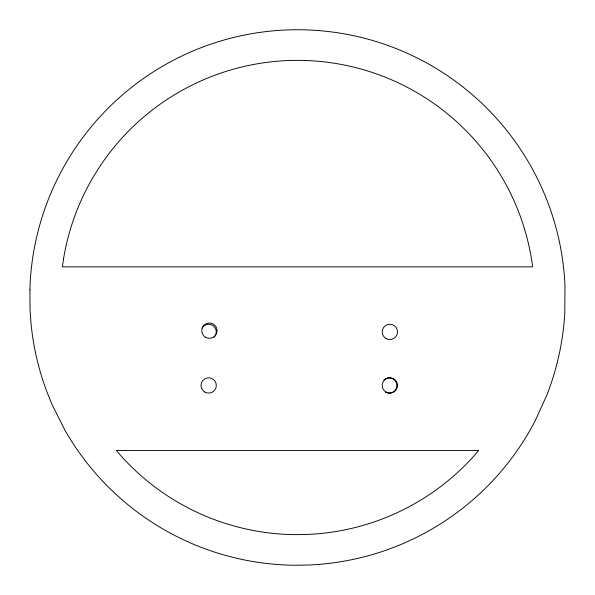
<?xml version="1.0" encoding="UTF-8"?>
<svg xmlns="http://www.w3.org/2000/svg" width="595" height="595" viewBox="0 0 595 595"><rect width="100%" height="100%" fill="white"/><g stroke="black" fill="none" stroke-linecap="round" stroke-linejoin="round"><path stroke-width="0.89" d="M202.04 328.061A7.653 7.653 0 0 1 213.322 325.815A7.653 7.653 0 0 1 214.074 337.291M387.91 377.974A7.653 7.653 0 0 1 396.776 386.839A7.653 7.653 0 0 1 385.419 392.135M383.835 380.101A7.653 7.653 0 0 1 384.853 379.238M385.419 378.881A7.653 7.653 0 0 1 387.263 378.123M29.936 289.81L30.025 309.705L31.029 323.687A267.757 267.757 0 0 0 46.886 391.763L52.167 404.756L64.721 429.813A267.757 267.757 0 0 0 295.693 565.25L309.705 564.975A267.757 267.757 0 0 0 535.247 420.665L546.82 395.139A267.757 267.757 0 0 0 564.789 313.32L564.975 285.295A267.757 267.757 0 0 0 299.307 29.75A267.757 267.757 0 0 0 30.211 281.68L29.936 289.81M63.531 258.825L62.416 266.858L532.577 266.858L531.967 261.986A237.145 237.145 0 0 0 63.531 258.825M478.633 450.46L472.661 457.369A237.145 237.145 0 0 1 308.314 534.399L295.901 534.637A237.145 237.145 0 0 1 120.197 454.989L116.389 450.46L478.633 450.46M386.014 338.51A7.653 7.653 0 0 0 397.49 331.884A7.653 7.653 0 0 0 386.014 325.257A7.653 7.653 0 0 0 386.014 338.51M204.836 392.06A7.653 7.653 0 0 0 216.312 385.434A7.653 7.653 0 0 0 204.836 378.814A7.653 7.653 0 0 0 204.836 392.06M386.014 392.06A7.653 7.653 0 0 0 397.49 385.434A7.653 7.653 0 0 0 386.014 378.814A7.653 7.653 0 0 0 386.014 392.06M205.587 337.268A7.653 7.653 0 0 0 217.063 330.642A7.653 7.653 0 0 0 205.587 324.015A7.653 7.653 0 0 0 205.587 337.268"/></g></svg>
